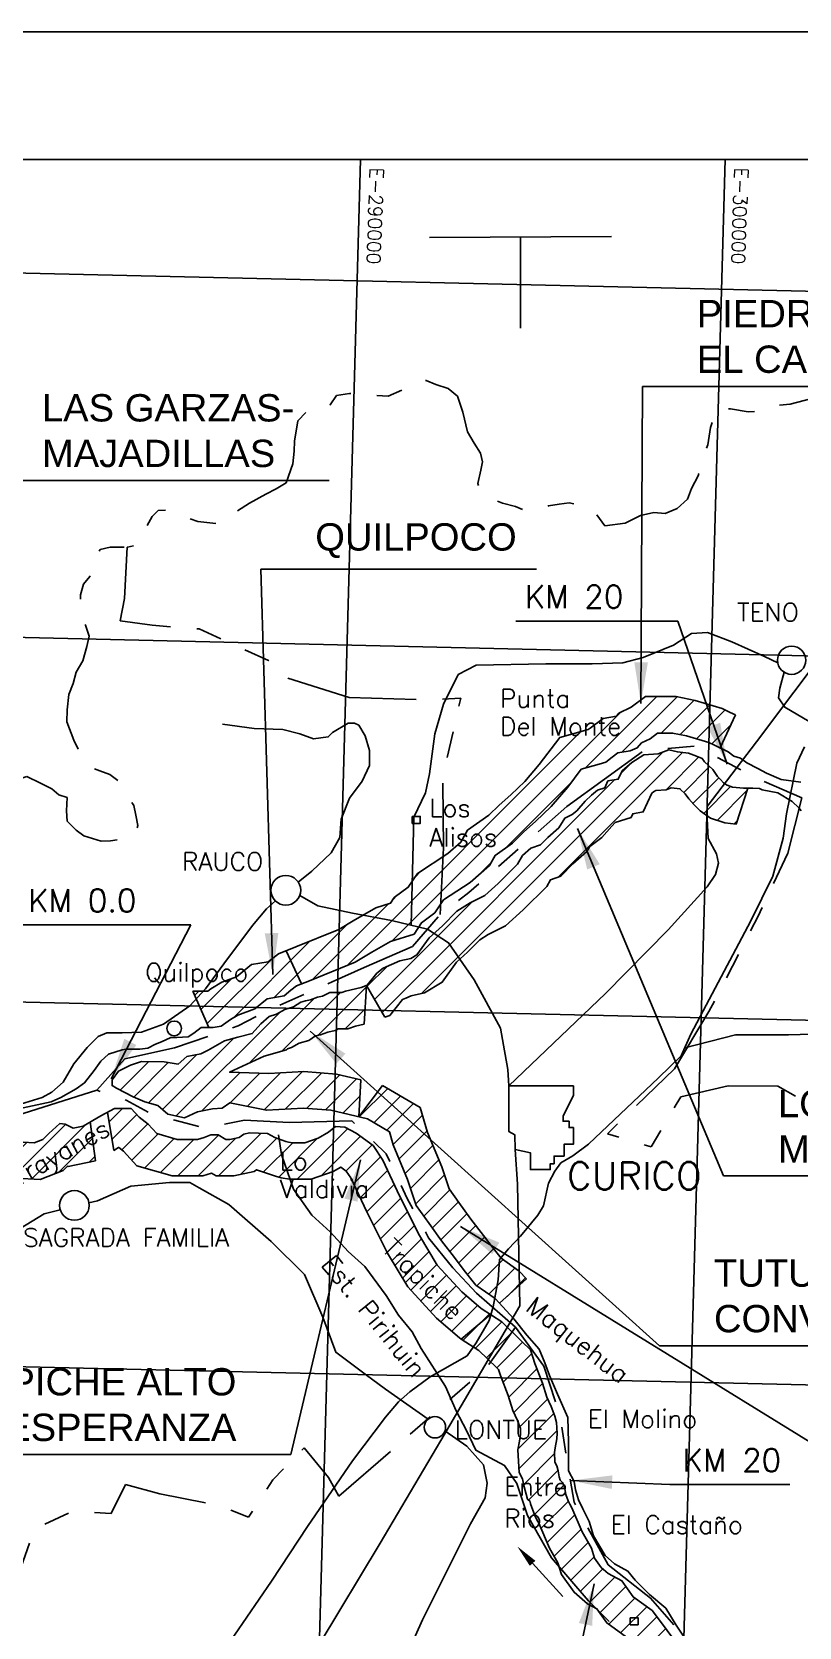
# Model space of a CAD drawing. Extents: x -169 to 91, y -255 to -61.
# Drawn here: x -39.5 to -2.4, y -137.6 to -60.6 of the extents above; entities that cross this region are included whole.
import ezdxf
from ezdxf.enums import TextEntityAlignment as Align

# ---------------------------------------------------------------- set-up
doc = ezdxf.new("R2010")
doc.units = 0
doc.linetypes.add('PHANTOM', pattern=[63.5, 31.75, -6.35, 6.35, -6.35, 6.35, -6.35])
doc.layers.get('0').update_dxf_attribs({"linetype": 'CONTINUOUS'})
for name, color, linetype in [('2', 7, 'CONTINUOUS'), ('8', 8, 'CONTINUOUS'), ('CAMINOS', 10, 'CONTINUOUS'), ('CARTAS-IGM', 10, 'CONTINUOUS'), ('CIUDADES', 3, 'CONTINUOUS'), ('COMUNAS', 32, 'CONTINUOUS'), ('COORDENADAS', 1, 'CONTINUOUS'), ('FFCC', 7, 'CONTINUOUS'), ('RIO', 4, 'CONTINUOUS'), ('RUTA5', 6, 'CONTINUOUS'), ('SECTOR_A', 1, 'CONTINUOUS'), ('SECTOR_B', 40, 'CONTINUOUS'), ('SECTOR_C', 90, 'CONTINUOUS')]:
    doc.layers.add(name, color=color, linetype=linetype)
doc.styles.add('1', font='ARIAL.TTF')
doc.styles.add('ROMANS', font='romans.shx')
doc.linetypes.add('TRACKS', pattern='A,3.81,[130,ltypeshp.shx,S=6.35,R=0,X=0,Y=0],3.81', length=7.62)
doc.dimstyles.get("Standard").update_dxf_attribs({"dimscale": 0, "dimtxt": 3, "dimasz": 2, "dimexe": 1.25, "dimexo": 0.625, "dimtad": 1, "dimdec": 4, "dimtxsty": '1', "dimcen": 2.5, "dimclrd": 2, "dimclre": 2, "dimazin": 3, "dimtfac": 1, "dimtdec": 4, "dimtmove": 0, "dimatfit": 3, "dimtolj": 1, "dimtzin": 0})
pattern_1 = [(45, (-94.3431, -104.667), (-0.493915, 0.493915), [])]

# ---------------------------------------------------------------- blocks, each defined once
blk = doc.blocks.new('CARTA')
at = {"layer": '8'}
blk.add_line((-69.071, 521.704), (-69.071, 776.704), dxfattribs=at)

msp = doc.modelspace()

# ---------------------------------------------------------------- hatches: boundary and pattern name
at = {"layer": 'SECTOR_A'}
h = msp.add_hatch(dxfattribs=at)
h.set_pattern_fill('ANSI31', color=256, scale=0.22, style=0)
h.set_pattern_definition(pattern_1)
h.paths.add_polyline_path([(-29.583, -106.231), (-30.29, -106.496), (-30.823, -106.815), (-30.969, -106.916), (-31.687, -106.916), (-30.915, -108.676), (-30.701, -108.676), (-30.319, -108.607), (-29.869, -108.295), (-29.522, -108.087), (-28.691, -107.776), (-28.101, -107.291), (-27.27, -107.152), (-26.958, -106.875), (-26.681, -106.668), (-26.439, -106.574), (-27.176, -104.972), (-27.543, -105.114), (-28.056, -105.499), (-28.856, -105.632)])
h.paths.add_polyline_path([(-26.707, -104.789), (-27.176, -104.972), (-26.439, -106.574), (-26.057, -106.425), (-23.839, -105.525), (-23.042, -105.04), (-22.141, -104.52), (-20.997, -104.174), (-20.65, -103.62), (-19.992, -103.135), (-19.576, -102.512), (-18.294, -101.681), (-17.358, -100.85), (-17.081, -100.365), (-16.249, -99.776), (-15.695, -99.222), (-15.14, -98.737), (-14.378, -98.01), (-13.58, -97.075), (-12.922, -96.209), (-12.056, -95.967), (-11.744, -95.863), (-11.432, -95.62), (-11.155, -95.412), (-10.565, -95.309), (-10.219, -95.17), (-10.011, -94.928), (-9.593, -94.73), (-9.234, -94.46), (-8.516, -94.46), (-7.843, -94.595), (-6.765, -94.909), (-6.496, -95.043), (-6.222, -95.171), (-5.478, -93.576), (-5.731, -93.458), (-6.121, -93.264), (-7.423, -92.884), (-8.342, -92.7), (-9.82, -92.7), (-10.507, -93.215), (-11.103, -93.498), (-11.223, -93.637), (-11.874, -93.752), (-12.5, -94.221), (-12.584, -94.287), (-13.965, -94.673), (-14.952, -95.97), (-15.658, -96.799), (-16.327, -97.437), (-16.897, -97.936), (-17.388, -98.426), (-18.415, -99.153), (-18.743, -99.725), (-19.363, -100.276), (-20.838, -101.233), (-21.284, -101.901), (-21.964, -102.402), (-22.139, -102.681), (-22.844, -102.895), (-23.939, -103.525), (-24.632, -103.947)])
h = msp.add_hatch(dxfattribs=at)
h.set_pattern_fill('ANSI31', color=256, scale=0.22, style=0)
h.set_pattern_definition(pattern_1)
h.paths.add_polyline_path([(-20.862, -105.17), (-21.154, -105.345), (-21.681, -105.462), (-22.091, -105.638), (-22.5, -105.813), (-22.793, -106.047), (-23.292, -106.671), (-22.407, -108.186), (-22.177, -108.094), (-21.562, -107.326), (-21.398, -107.256), (-21.139, -107.145), (-20.494, -107.002), (-19.643, -106.491), (-18.954, -105.528), (-18.418, -105.041), (-17.823, -104.446), (-17.419, -104.189), (-16.581, -103.771), (-15.727, -102.994), (-14.594, -101.863), (-14.415, -101.549), (-13.918, -101.363), (-13.334, -100.779), (-12.657, -100.178), (-12.508, -99.939), (-11.934, -99.509), (-11.442, -98.947), (-11.28, -98.785), (-10.521, -98.532), (-10.436, -98.352), (-9.927, -98.264), (-9.503, -97.341), (-9.329, -97.228), (-8.829, -97.192), (-8.588, -97.103), (-8.15, -97.16), (-7.903, -97.386), (-7.731, -97.636), (-7.486, -97.913), (-7.186, -98.212), (-6.679, -98.567), (-5.99, -98.796), (-5.437, -98.85), (-4.883, -97.115), (-5.091, -97.115), (-5.623, -97.064), (-5.957, -96.952), (-6.205, -96.704), (-6.342, -96.55), (-6.565, -96.225), (-6.976, -95.848), (-7.079, -95.694), (-7.353, -95.574), (-7.747, -95.437), (-8.278, -95.369), (-8.69, -95.266), (-9.204, -95.454), (-9.906, -95.506), (-10.489, -95.882), (-10.951, -96.276), (-11.14, -96.687), (-11.637, -96.773), (-11.791, -97.1), (-12.143, -97.217), (-12.435, -97.451), (-12.728, -97.744), (-13.137, -98.211), (-13.371, -98.387), (-13.723, -98.562), (-14.015, -99.03), (-14.542, -99.498), (-14.893, -99.849), (-15.361, -100.024), (-15.771, -100.375), (-16.005, -100.784), (-16.941, -101.72), (-17.585, -102.305), (-18.287, -102.655), (-18.931, -103.065), (-19.633, -103.767), (-20.277, -104.351)])
h = msp.add_hatch(dxfattribs=at)
h.set_pattern_fill('ANSI31', color=256, scale=0.22, style=0)
h.set_pattern_definition(pattern_1)
h.paths.add_polyline_path([(-25.075, -106.983), (-25.426, -107.158), (-25.66, -107.217), (-26.011, -107.334), (-26.245, -107.392), (-26.479, -107.45), (-26.831, -107.684), (-27.24, -107.801), (-27.65, -108.035), (-28.001, -108.152), (-28.411, -108.503), (-28.82, -108.971), (-29.522, -109.146), (-30.166, -109.322), (-30.942, -109.77), (-31.306, -109.952), (-31.981, -110.082), (-32.396, -110.445), (-33.071, -110.341), (-34.162, -110.315), (-34.707, -110.497), (-35.278, -110.782), (-35.589, -111.197), (-35.589, -111.483), (-35.382, -111.612), (-34.577, -112.027), (-34.006, -112.261), (-33.383, -112.442), (-32.889, -112.858), (-32.085, -113.039), (-31.462, -112.754), (-30.735, -112.598), (-30.267, -112.572), (-29.904, -112.313), (-28.138, -112.676), (-26.347, -112.572), (-25.023, -112.676), (-23.667, -112.995), (-23.565, -111.211), (-24.751, -110.932), (-26.329, -110.808), (-28.01, -110.906), (-29.914, -110.839), (-28.235, -110.064), (-27.17, -109.758), (-27.118, -109.713), (-26.928, -109.65), (-26.552, -109.435), (-26.083, -109.301), (-25.757, -109.084), (-25.519, -109.025), (-25.168, -108.908), (-24.812, -108.819), (-24.66, -108.743), (-24.204, -108.743), (-23.837, -108.62), (-23.411, -108.522), (-23.304, -106.649), (-23.554, -106.749), (-24.314, -106.924), (-24.49, -106.983)])
h = msp.add_hatch(dxfattribs=at)
h.set_pattern_fill('ANSI31', color=256, scale=0.22, style=0)
h.set_pattern_definition(pattern_1)
h.paths.add_polyline_path([(-12.597, -136.342), (-12.217, -136.721), (-12.165, -136.75), (-11.692, -137.429), (-10.743, -138.113), (-10.408, -138.549), (-9.999, -139.115), (-9.46, -139.908), (-8.617, -140.385), (-8.461, -140.449), (-8.442, -140.67), (-8.383, -140.997), (-8.256, -141.504), (-7.978, -141.9), (-7.702, -142.507), (-7.456, -142.852), (-6.968, -143.602), (-6.528, -144.202), (-5.358, -145.371), (-4.488, -146.517), (-4.287, -146.788), (-4.19, -147.034), (-2.721, -145.961), (-2.735, -145.926), (-3.081, -145.46), (-4.029, -144.211), (-5.189, -143.053), (-5.52, -142.601), (-6.002, -141.86), (-6.171, -141.623), (-6.34, -141.251), (-6.442, -141.048), (-6.509, -140.93), (-6.64, -140.743), (-6.712, -140.346), (-6.712, -140.033), (-6.729, -139.712), (-6.763, -139.627), (-6.865, -139.492), (-7.085, -139.306), (-7.153, -139.221), (-7.559, -138.917), (-7.846, -138.798), (-8.236, -138.579), (-8.557, -138.105), (-8.997, -137.496), (-9.505, -136.837), (-10.419, -136.177), (-10.961, -135.399), (-11.621, -135.044), (-11.959, -134.756), (-12.281, -134.299), (-12.433, -133.826), (-12.873, -133.031), (-13.386, -131.872), (-13.476, -131.693), (-13.55, -131.543), (-13.67, -131.229), (-13.73, -130.855), (-13.835, -130.646), (-13.94, -130.541), (-13.984, -130.377), (-14.044, -130.093), (-14.104, -129.838), (-14.194, -129.674), (-14.224, -129.195), (-14.179, -128.971), (-14.104, -128.537), (-14.089, -128.268), (-14.119, -127.76), (-14.194, -127.446), (-14.254, -127.311), (-14.374, -126.982), (-14.583, -126.533), (-14.793, -125.86), (-15.167, -124.903), (-15.376, -124.245), (-15.798, -123.834), (-16.765, -122.89), (-17.316, -122.535), (-18.723, -123.723), (-17.867, -124.274), (-17.027, -125.094), (-16.92, -125.199), (-16.827, -125.491), (-16.455, -126.443), (-16.228, -127.17), (-16.001, -127.657), (-15.887, -127.97), (-15.867, -128.014), (-15.85, -128.305), (-15.909, -128.649), (-15.995, -129.076), (-15.926, -130.174), (-15.763, -130.473), (-15.696, -130.79), (-15.514, -131.456), (-15.398, -131.572), (-15.379, -131.687), (-15.164, -132.252), (-15.05, -132.48), (-14.979, -132.622), (-14.451, -133.815), (-14.056, -134.528), (-13.998, -134.708)])
at = {"layer": 'SECTOR_B'}
h = msp.add_hatch(dxfattribs=at)
h.set_pattern_fill('ANSI31', color=256, scale=0.22, style=0)
h.set_pattern_definition(pattern_1)
h.paths.add_polyline_path([(-39.348, -114.24), (-39.889, -114.208), (-40.525, -113.986), (-41.098, -113.763), (-41.829, -113.763), (-42.879, -113.827), (-43.484, -113.954), (-44.247, -114.431), (-45.361, -115.099), (-45.774, -115.989), (-46.093, -116.974), (-46.124, -118.119), (-46.347, -118.723), (-46.729, -119.422), (-47.238, -120.281), (-47.747, -120.789), (-48.606, -121.107), (-49.338, -121.298), (-50.229, -121.425), (-50.854, -121.652), (-51.319, -122.118), (-51.715, -122.467), (-51.948, -122.839), (-51.995, -123.398), (-52.088, -123.724), (-52.484, -123.98), (-53.136, -123.793), (-53.695, -123.584), (-53.975, -123.584), (-54.278, -124.073), (-54.72, -124.725), (-55.143, -125.417), (-53.928, -126.804), (-53.197, -125.607), (-52.199, -125.891), (-50.578, -124.843), (-50.255, -123.716), (-50.238, -123.511), (-50.114, -123.401), (-49.864, -123.151), (-48.99, -123.026), (-48.077, -122.788), (-46.775, -122.306), (-45.837, -121.369), (-45.199, -120.293), (-44.74, -119.453), (-44.373, -118.457), (-44.34, -117.275), (-44.133, -116.632), (-43.992, -116.33), (-43.329, -115.932), (-42.77, -115.583), (-41.776, -115.523), (-41.428, -115.523), (-41.134, -115.637), (-40.237, -115.951), (-39.071, -116.019), (-37.954, -115.59), (-37.738, -115.374), (-37.717, -115.385), (-36.386, -115.119), (-36.644, -113.238), (-36.993, -113.445), (-37.471, -113.541), (-37.852, -113.35), (-38.107, -113.318), (-38.648, -113.795), (-38.934, -114.081)])
h = msp.add_hatch(dxfattribs=at)
h.set_pattern_fill('ANSI31', color=256, scale=0.22, style=0)
h.set_pattern_definition(pattern_1)
h.paths.add_polyline_path([(-22.518, -115.078), (-22.98, -114.376), (-23.792, -113.783), (-24.341, -113.498), (-24.802, -113.454), (-25.132, -113.739), (-25.635, -114.018), (-26.271, -114.24), (-26.876, -114.24), (-27.137, -114.197), (-27.52, -114.062), (-27.405, -114.805), (-26.989, -116), (-25.973, -116), (-24.914, -115.63), (-24.534, -115.42), (-24.275, -115.609), (-24.059, -115.939), (-23.288, -117.583), (-22.281, -119.572), (-21.301, -121.205), (-19.924, -122.708), (-18.808, -123.668), (-18.723, -123.723), (-17.316, -122.535), (-17.753, -122.254), (-18.697, -121.442), (-19.883, -120.147), (-20.74, -118.721), (-21.706, -116.812)])
h.paths.add_polyline_path([(-27.405, -114.805), (-27.52, -114.062), (-27.735, -113.986), (-28.085, -113.795), (-28.944, -113.763), (-29.23, -113.827), (-29.453, -113.986), (-29.898, -114.081), (-30.089, -114.081), (-30.471, -113.859), (-30.821, -113.859), (-31.139, -113.986), (-31.457, -114.081), (-32.444, -114.081), (-33.43, -113.795), (-33.844, -113.35), (-34.289, -113), (-34.671, -112.587), (-35.466, -112.587), (-35.807, -112.766), (-35.51, -114.613), (-35.268, -114.469), (-35.039, -114.649), (-34.388, -115.35), (-32.694, -115.841), (-31.199, -115.841), (-30.78, -115.716), (-30.565, -115.841), (-29.712, -115.841), (-28.728, -115.63), (-28.607, -115.544), (-27.701, -115.864), (-27.425, -115.933), (-27.022, -116), (-26.989, -116)])
at = {"layer": 'SECTOR_C'}
h = msp.add_hatch(dxfattribs=at)
h.set_pattern_fill('ANSI31', color=256, scale=0.22, style=0)
h.set_pattern_definition(pattern_1)
h.paths.add_polyline_path([(-19.661, -115.406), (-20.349, -113.75), (-20.7, -112.548), (-22.533, -111.476), (-23.667, -112.995), (-23.258, -113.091), (-22.193, -113.714), (-22.012, -114.336), (-21.311, -116.023), (-20.895, -117.268), (-20.272, -118.15), (-19.675, -118.98), (-19.05, -119.785), (-18.575, -120.417), (-18.01, -121.117), (-17.083, -121.772), (-16.873, -121.998), (-15.575, -120.809), (-15.919, -120.44), (-16.794, -119.821), (-17.186, -119.336), (-17.651, -118.717), (-18.265, -117.926), (-18.839, -117.128), (-19.308, -116.465)])

# ---------------------------------------------------------------- linework, layer by layer
at = {"layer": '2'}
msp.add_line((-15.276, -134.552), (-13.818, -136.16), dxfattribs=at)
msp.add_solid([(-15.412, -134.675), (-15.141, -134.429), (-16.015, -133.737)], dxfattribs=at)
at = {"layer": '8', "color": 8}
for q in [(82.056, -66.758), (85.507, -66.758)]:
    msp.add_line((-167.476, -66.758), q, dxfattribs=at)
at = {"layer": 'CAMINOS'}
for points in [[(-21.136, -103.738), (-21.015, -98.517), (-20.453, -97.344), (-20.249, -96.427), (-19.994, -94.489), (-19.586, -93.061), (-18.871, -91.633), (-18.004, -91.174), (-14.636, -91.123), (-12.391, -91.123), (-10.911, -91.072), (-9.941, -90.817), (-8.461, -90.206), (-7.594, -89.645), (-6.829, -89.594), (-5.655, -90.053), (-4.073, -90.766), (-3.434, -91.062)], [(-3.121, -91.523), (-3.338, -92.297), (-3.389, -92.756), (-3.083, -93.215), (2.734, -96.632), (3.449, -96.071), (3.908, -95.918), (5.847, -96.53), (8.654, -97.447), (9.98, -98.008), (10.185, -98.62), (10.287, -99.436), (10.644, -100.048), (11.052, -100.609), (11.511, -101.17), (11.817, -101.578), (12.175, -101.68), (12.532, -101.425), (12.838, -100.558), (13.297, -99.334), (13.706, -98.722), (14.102, -97.911)], [(-26.593, -101.663), (-25.937, -101.132), (-25.014, -100.245), (-24.588, -99.5), (-24.517, -98.614), (-24.127, -97.599), (-23.515, -96.783), (-23.158, -96.019), (-23.158, -95.305), (-23.362, -94.591), (-23.668, -94.081), (-23.872, -93.979), (-24.178, -93.979), (-24.944, -94.438), (-25.148, -94.642), (-25.862, -94.744), (-26.526, -94.489), (-27.342, -94.285), (-28.72, -94.234), (-30.251, -94.03)], [(-26.526, -102.31), (-25.658, -102.8), (-23.974, -103.157), (-22.086, -103.514), (-20.351, -103.922), (-19.331, -104.585), (-18.106, -106.37), (-16.83, -108.715), (-16.677, -109.531), (-16.473, -110.704), (-16.416, -111.496)], [(-40.222, -112.444), (-38.959, -112.056), (-38.506, -111.797), (-37.955, -111.312), (-37.438, -110.426), (-36.799, -109.646), (-36.267, -109.113), (-35.841, -108.936), (-35.095, -108.936), (-34.172, -108.901), (-33.107, -108.51), (-31.829, -107.624), (-31.084, -106.808), (-30.196, -105.602), (-28.812, -103.757), (-28.137, -102.941), (-27.701, -102.563)], [(-7.929, -109.663), (-5.472, -109.032), (-2.909, -109.032), (-0.675, -108.966), (1.23, -108.901), (1.984, -108.901)], [(-20.319, -127.587), (-22.376, -126.139), (-23.357, -125.426), (-24.784, -124.357), (-25.408, -122.663), (-26.3, -120.613), (-27.906, -119.009), (-29.957, -117.227), (-31.384, -116.424), (-31.83, -116.157), (-32.811, -116.157), (-34.684, -116.335), (-36.289, -117.048), (-36.707, -117.149)], [(-38.095, -117.484), (-38.876, -117.672), (-40.035, -118.385), (-41.998, -119.187), (-43.692, -120.613), (-46.011, -122.841), (-48.419, -124.802), (-51.63, -127.209), (-53.771, -127.832), (-54.382, -128.144), (-55.573, -128.21), (-57.493, -128.21), (-58.949, -127.747), (-59.611, -127.681), (-60.405, -128.077), (-61.663, -128.011), (-62.987, -128.011), (-67.421, -128.871), (-69.804, -131.054), (-71.79, -132.84), (-73.71, -135.089), (-74.283, -135.764)], [(-21.199, -138.644), (-20.592, -137.28), (-19.433, -134.962), (-18.273, -132.645), (-17.56, -131.397), (-17.47, -130.684), (-17.649, -129.793), (-18.452, -128.902), (-19.508, -128.158)]]:
    msp.add_lwpolyline(points, dxfattribs=at)
at = {"layer": 'CARTAS-IGM', "color": 2}
for p, q in [((-11.459, -70.485), (-20.259, -70.525)), ((-15.859, -74.905), (-15.859, -70.505))]:
    msp.add_line(p, q, dxfattribs=at)
at = {"layer": 'CIUDADES'}
for points in [[(-21.087, -98.486), (-20.702, -98.486), (-20.702, -98.82), (-21.087, -98.82)], [(-16.117, -114.574), (-16.139, -113.857), (-16.416, -113.7), (-16.416, -111.496), (-13.305, -111.496), (-13.305, -111.966), (-13.804, -112.944), (-13.804, -113.202), (-13.509, -113.202), (-13.509, -113.507), (-13.305, -113.507), (-13.305, -114.318), (-13.758, -114.318), (-13.758, -114.89), (-14.238, -114.89), (-14.238, -115.259), (-14.422, -115.259), (-14.422, -115.536), (-15.382, -115.536), (-15.382, -114.724)], [(-10.562, -137.186), (-10.177, -137.186), (-10.177, -137.519), (-10.562, -137.519)]]:
    msp.add_lwpolyline(points, close=True, dxfattribs=at)
for centre, radius in [((-2.762, -90.943), 0.682), ((-27.197, -102.052), 0.718), ((-32.59, -108.719), 0.355), ((-37.412, -117.268), 0.716), ((-19.992, -127.984), 0.515)]:
    msp.add_circle(centre, radius, dxfattribs=at)
at = {"layer": 'COMUNAS', "color": 36, "linetype": 'PHANTOM', "ltscale": 0.2, "flags": 128}
for points in [[(-19.745, -103.225), (-19.573, -99.995), (-19.621, -96.587), (-18.75, -92.777), (-20.282, -92.845), (-24.137, -92.748), (-27.311, -91.735), (-28.039, -90.951), (-31.39, -89.424), (-31.938, -89.397), (-33.659, -89.246), (-35.204, -89.031), (-34.992, -87.967), (-34.861, -85.486), (-34.861, -85.486), (-34.845, -85.487), (-34.278, -85.348), (-34.08, -84.918), (-33.95, -84.528), (-33.66, -84.001), (-33.359, -83.708), (-32.841, -83.689), (-32.123, -84.02), (-31.443, -84.241), (-30.515, -84.35), (-30.046, -84.22), (-29.584, -83.768), (-28.959, -83.358), (-28.168, -82.921), (-27.661, -82.67), (-27.173, -82.375), (-26.851, -81.454), (-26.797, -80.841), (-26.784, -80.356), (-26.622, -79.373), (-26.218, -78.963), (-25.582, -78.983), (-25.058, -78.613), (-24.748, -78.154), (-24.117, -78.062), (-23.654, -78.029), (-23.177, -78.151), (-22.246, -78.184), (-21.595, -77.897), (-21.025, -77.505), (-20.417, -77.436), (-19.955, -77.623), (-19.349, -77.817), (-18.907, -78.191), (-18.64, -78.963), (-18.415, -79.91), (-18.102, -80.465), (-17.787, -80.943), (-17.698, -81.354), (-17.774, -81.757), (-17.916, -82.411), (-17.796, -82.847), (-17.197, -83.151), (-16.736, -83.36), (-16.097, -83.523), (-15.602, -83.723), (-14.925, -83.601), (-14.502, -83.49), (-13.993, -83.403), (-13.506, -83.338), (-12.704, -83.531), (-12.205, -83.874), (-11.785, -84.457), (-10.801, -84.328), (-10.056, -83.945), (-9.412, -83.799), (-8.865, -83.848), (-8.293, -83.621), (-7.798, -83.16), (-7.596, -82.652), (-7.278, -82.04), (-7.049, -81.193), (-6.806, -80.533), (-6.674, -79.703), (-6.432, -78.834), (-5.717, -78.802), (-4.857, -78.953), (-3.952, -78.886), (-3.357, -78.617), (-2.828, -78.577), (-1.781, -78.296), (-1.004, -78.135), (-0.58, -78.014), (-0.311, -77.266), (0.015, -76.908), (0.574, -76.714), (1.305, -76.793), (1.733, -76.604), (2.393, -76.57), (3.1, -77.121), (3.638, -77.984), (3.906, -78.326), (4.24, -78.662), (4.655, -79.134), (4.837, -79.364), (5.037, -79.614), (5.553, -80.233), (6.164, -80.758), (6.881, -81.212), (7.366, -81.607), (7.851, -82.296), (8.208, -83.069), (8.645, -83.531), (8.912, -83.896), (9.536, -83.936), (10.301, -83.797), (10.73, -83.785), (11.471, -83.27), (11.863, -82.914), (12.325, -82.452), (12.629, -82.093), (13.023, -81.704), (13.295, -81.332), (13.602, -80.917), (13.999, -80.429), (14.292, -80.103), (14.606, -79.755), (14.966, -79.144), (15.129, -78.766), (15.37, -78.128), (15.653, -77.757), (16.031, -77.774), (16.054, -78.077), (16.245, -78.492), (16.861, -78.639), (17.027, -78.922), (17.326, -79.115), (17.686, -78.97), (17.843, -79.253), (17.77, -79.648), (18.388, -80.136), (18.786, -80.448), (19.115, -80.435), (19.295, -80.893), (19.565, -81.591), (19.645, -81.942), (19.878, -82.125), (20.111, -82.451), (20.424, -83.14), (20.505, -83.466), (20.683, -83.772), (21.024, -83.878), (21.472, -83.677), (21.8, -83.586), (22.055, -83.78), (22.33, -83.941), (22.605, -84.07), (22.969, -84.253), (23.333, -84.534), (23.569, -85.036), (23.868, -85.373), (24.175, -85.414), (24.518, -85.619), (24.782, -85.791), (25.026, -85.997), (25.435, -86.344), (25.732, -86.494), (26.029, -86.503), (26.25, -86.741), (26.385, -87.036), (26.499, -87.506), (26.905, -88.74), (27.203, -88.89), (27.414, -89.118), (27.65, -89.708), (27.906, -90.132), (28.204, -90.304), (28.458, -90.533), (28.43, -90.993), (28.356, -91.41), (28.513, -91.714), (28.888, -91.876), (29.272, -92.025), (29.548, -92.219), (29.942, -92.497), (30.232, -92.487), (30.551, -92.55), (30.868, -92.567), (31.557, -91.764), (32.253, -91.49), (32.681, -91.279), (33.186, -91.072), (33.539, -90.825), (34.432, -90.536), (34.856, -90.403), (35.686, -90.289), (36.589, -90.014), (37.123, -89.697), (37.627, -89.722), (38.485, -89.685), (39.044, -89.481), (39.756, -89.107), (40.555, -88.496), (41.075, -88.223), (41.493, -88.211), (41.921, -88.198), (42.669, -88.41), (43.794, -88.73), (44.22, -88.771), (44.654, -88.881), (45.277, -88.931), (45.555, -89.298), (45.714, -89.404), (46.096, -89.677), (46.481, -89.882), (47.145, -89.991), (47.517, -90.229), (48.136, -90.368), (48.771, -90.827), (49.392, -91.332), (49.742, -91.59), (50.132, -91.906), (50.577, -92.225), (50.998, -92.344), (51.505, -92.523), (51.844, -91.934), (51.969, -91.423), (52.086, -90.856), (52.225, -90.29), (52.425, -89.913), (52.59, -89.601), (53.288, -89.262), (53.929, -89.182), (54.392, -88.939), (54.925, -88.832), (55.617, -89.042), (56.02, -89.524), (56.425, -89.764), (56.765, -90), (57.5, -90.222), (58.157, -90.265), (58.918, -90.191), (59.596, -90.456), (60.231, -90.926), (60.577, -91.229), (61.033, -91.571), (61.21, -92.173), (61.373, -92.61), (61.621, -92.942), (61.888, -93.297), (62.261, -93.732), (62.691, -94.116), (63.047, -94.442), (63.396, -94.982)], [(-59.471, -92.909), (-59.232, -93.06), (-58.479, -93.37), (-57.925, -93.495), (-57.282, -93.802), (-56.979, -94.114), (-56.76, -94.564), (-56.551, -94.971), (-55.9, -95.333), (-55.325, -95.69), (-54.709, -95.863), (-53.91, -96.156), (-53.5, -96.274), (-53.039, -96.493), (-52.556, -96.715), (-51.996, -96.93), (-51.408, -97.673), (-51.413, -98.201), (-51.234, -98.771), (-50.526, -98.651), (-49.779, -97.597), (-49.242, -97.413), (-48.709, -97.065), (-48.303, -96.644), (-47.855, -96.291), (-47.291, -95.569), (-46.946, -95.058), (-46.653, -94.697), (-46.04, -94.099), (-45.409, -93.998), (-44.752, -94.249), (-44.18, -94.661), (-43.689, -94.928), (-43.153, -95.382), (-42.805, -96.082), (-42.444, -96.561), (-41.834, -96.656), (-41.244, -96.927), (-40.744, -97.028), (-40.145, -96.694), (-39.709, -96.549), (-39.045, -96.878), (-38.5, -97.148), (-38.164, -97.449), (-37.763, -97.568), (-37.797, -98.216), (-37.757, -98.712), (-37.328, -99.142), (-36.948, -99.423), (-36.114, -99.672), (-35.664, -99.662), (-35.077, -99.579), (-34.532, -99.439), (-34.341, -98.921), (-34.435, -98.42), (-34.544, -97.964), (-34.865, -97.365), (-35.189, -96.843), (-35.697, -96.467), (-36.181, -96.278), (-36.624, -96.125), (-37.156, -95.383), (-37.434, -94.809), (-37.773, -93.912), (-37.753, -93.33), (-37.682, -92.595), (-37.468, -92.065), (-37.319, -91.511), (-37.006, -90.964), (-36.805, -90.27), (-36.703, -89.779), (-36.873, -89.254), (-37.103, -88.802), (-37.116, -87.777), (-36.968, -87.266), (-36.664, -86.896), (-36.461, -86.157), (-36.168, -85.599), (-35.68, -85.48), (-34.861, -85.486)], [(-16.109, -123.146), (-17.991, -121.515), (-19.126, -120.277), (-20.297, -118.833), (-21.329, -116.941), (-22.348, -114.771), (-24, -113.189), (-27.029, -113.258), (-29.197, -113.155), (-31.09, -113.533), (-33.637, -112.88), (-34.91, -112.192), (-36.321, -111.71), (-36.321, -111.71), (-34.976, -110.197), (-32.58, -109.665), (-29.491, -108.6), (-28.053, -107.855), (-24.964, -106.472), (-23.42, -105.78), (-21.076, -104.769), (-19.745, -103.225), (-18.36, -102.161), (-18.36, -102.161), (-13.621, -98.01), (-9.893, -95.296), (-7.39, -95.083), (-4.248, -96.733), (-2.277, -97.584), (-2.951, -100.254), (-4.379, -103.298), (-6.759, -107.912), (-8.425, -110.671), (-11.662, -113.81), (-9.548, -114.439), (-8.12, -112.027), (-5.833, -111.502), (-3.425, -111.503), (-0.378, -113.285), (-0.256, -113.491), (1.122, -114.815), (2.532, -116.043), (3.841, -116.513), (4.547, -117.459), (4.651, -118.216), (4.755, -118.972), (5.675, -120.638), (5.323, -121.694), (5.749, -122.941), (6.001, -124.734), (6.354, -126.375), (8.017, -129.384), (12.264, -130.52), (13.08, -129.877), (14.574, -130.534), (15.559, -129.012), (17.546, -129.577), (20.185, -130.715), (22.293, -131.793), (24.039, -132.433), (28.406, -133.547), (29.962, -135.21), (35.092, -137.204), (37.361, -139.145), (42.193, -141.121), (46.02, -143.169), (47.289, -144.527), (47.549, -145.5), (48.207, -145.791), (48.957, -146.265), (50.561, -148.641), (52.013, -149.768), (54.521, -151.128), (57.86, -151), (65.1, -154.224), (66.332, -154.902), (66.297, -156.099), (65.609, -157.944), (64.306, -159.611), (65.277, -163.47), (65.682, -165.164), (68.578, -164.066), (69.81, -163.344), (71.305, -164.074), (75.939, -165.581), (77.557, -164.185), (78.117, -164.17), (79.056, -165.246), (79.297, -166.063)], [(-36.321, -111.71), (-41.243, -113.258), (-44.753, -114.393), (-46.991, -117.763), (-47.73, -119.295), (-52.88, -122.551), (-53.993, -123.422), (-59.328, -126.448), (-62.689, -126.089), (-65.969, -126.851), (-69.445, -127.56), (-69.619, -127.678)], [(-54.128, -160.595), (-54.945, -159.836), (-55.904, -159.046), (-53.408, -155.682), (-51.104, -153.295), (-47.374, -151.171), (-46.995, -150.563), (-47.533, -148.956), (-46.564, -147.973), (-45.015, -145.659), (-45.009, -145.035), (-44.065, -143.667), (-41.904, -141.249), (-41.244, -138.404), (-39.355, -132.91), (-37.501, -132.039), (-35.628, -132.143), (-34.946, -130.745), (-33.28, -131.202), (-30.407, -131.758), (-29.002, -132.326), (-27.831, -130.519), (-26.309, -128.972), (-25.137, -130.407), (-24.628, -131.313), (-17.489, -125.092), (-16.109, -123.146), (-14.736, -125.029), (-13.962, -127.409), (-13.274, -131.605), (-11.622, -134.632), (-9.576, -136.235), (-7.243, -138.922), (-5.831, -141.536), (-2.046, -146.578), (-0.187, -147.795), (1.706, -149.102), (2.394, -151.578), (8.108, -154.336), (9.475, -158.565), (10.724, -159.924), (11.536, -162.031), (12.798, -163.85), (13.974, -165.9), (16.437, -167.195), (18.745, -168.498), (21.03, -169.444), (22.291, -170.824), (24.62, -172.14), (26.867, -173.973), (30.244, -176.014), (32.581, -176.5), (35.369, -177.319), (36.566, -179.378), (38.203, -180.111), (39.884, -179.404), (41.698, -177.308), (44.323, -175.531), (44.942, -176.051), (48.2, -176.845), (53.863, -177.102), (59.407, -177.362), (63.035, -177.647), (65.586, -177.724), (67.932, -177.9), (69.674, -177.951), (71.52, -178.922), (74.76, -180.23), (76.757, -180.836), (77.58, -182.365), (80.131, -183.953), (81.303, -185.119)]]:
    msp.add_lwpolyline(points, dxfattribs=at)
at = {"layer": 'COORDENADAS', "color": 7}
for p, q in [((-23.585, -66.758), (-26.873, -185.119)), ((-5.978, -66.758), (-9.267, -185.119)), ((81.825, -75.062), (-164.511, -69.351)), ((81.337, -92.655), (-165, -86.944)), ((80.848, -110.248), (-165.489, -104.538)), ((80.359, -127.842), (-165.978, -122.131))]:
    msp.add_line(p, q, dxfattribs=at)
at = {"layer": 'FFCC', "linetype": 'TRACKS', "ltscale": 0.1, "flags": 128}
for points in [[(-16.416, -111.496), (-11.758, -107.041), (-8.726, -103.962), (-6.838, -101.877), (-6.44, -101.281), (-6.291, -100.734), (-6.39, -100.287), (-6.788, -99.543), (-6.838, -98.599), (-6.838, -98.003), (-4.452, -94.874), (-2.663, -92.491), (1.102, -87.497), (0.916, -86.07), (2.842, -80.731), (3.712, -78.683), (4.457, -77.503), (7.874, -73.841), (8.806, -72.413), (12.471, -66.764), (12.474, -66.758)], [(-66.815, -185.119), (-66.585, -184.561), (-66.084, -183.906), (-65.467, -183.251), (-64.735, -182.481), (-63.309, -181.133), (-61.458, -179.284), (-58.157, -176.002), (-57.16, -174.488), (-55.347, -171.597), (-53.83, -169.179), (-49.507, -165.44), (-46.309, -162.72), (-43.545, -160.352), (-42.518, -159.287), (-39.319, -154.906), (-38.016, -152.973), (-37.897, -152.104), (-37.739, -150.526), (-37.065, -148.508), (-36.142, -146.836), (-35.046, -145.798), (-32.969, -143.839), (-29.22, -141.072), (-26.336, -139.054), (-25.586, -138.478), (-22.644, -133.578), (-19.702, -128.621), (-15.886, -122.125), (-16.002, -116.246), (-16.117, -114.574)]]:
    msp.add_lwpolyline(points, dxfattribs=at)
at = {"layer": 'RIO'}
for points in [[(-2.322, -96.837), (-3.265, -96.703), (-3.983, -96.389), (-4.387, -96.165), (-4.925, -95.896), (-5.239, -95.671), (-5.554, -95.582), (-5.823, -95.357), (-6.496, -95.043), (-6.765, -94.909), (-7.843, -94.595), (-8.516, -94.46), (-9.234, -94.46), (-9.593, -94.73), (-10.011, -94.928), (-10.219, -95.17), (-10.565, -95.309), (-11.155, -95.412), (-11.432, -95.62), (-11.744, -95.863), (-12.056, -95.967), (-12.922, -96.209), (-13.58, -97.075), (-14.378, -98.01), (-15.14, -98.737), (-15.695, -99.222), (-16.249, -99.776), (-17.081, -100.365), (-17.358, -100.85), (-18.294, -101.681), (-19.576, -102.512), (-19.992, -103.135), (-20.65, -103.62), (-20.997, -104.174), (-22.141, -104.52), (-23.042, -105.04), (-23.839, -105.525), (-26.057, -106.425), (-26.681, -106.668), (-26.958, -106.875), (-27.27, -107.152), (-28.101, -107.291), (-28.691, -107.776), (-29.522, -108.087), (-29.869, -108.295), (-30.319, -108.607), (-30.701, -108.676), (-31.29, -108.676), (-31.636, -108.953), (-31.914, -109.126), (-32.468, -109.161), (-32.745, -109.161), (-33.196, -109.369), (-33.494, -109.482), (-33.862, -109.676), (-34.252, -109.72), (-34.923, -109.72), (-35.097, -109.763), (-35.768, -109.958), (-36.136, -110.304), (-36.461, -110.758), (-36.915, -111.342), (-37.327, -111.645), (-38.063, -112.056), (-38.539, -112.273), (-39.882, -112.554)], [(-7.917, -138.164), (-8.336, -137.538), (-8.84, -136.72), (-9.624, -136.059), (-10.32, -135.363), (-10.668, -134.928), (-11.313, -134.581), (-11.765, -134.18), (-12.34, -133.224), (-12.549, -132.528), (-12.845, -131.919), (-13.054, -131.484), (-13.21, -130.997), (-13.262, -130.597), (-13.541, -130.092), (-13.535, -128.706), (-13.58, -127.509), (-14.077, -126.38), (-14.462, -125.476), (-14.688, -124.867), (-14.959, -124.212), (-15.547, -123.534), (-16.179, -122.744), (-17.083, -121.772), (-18.01, -121.117), (-18.575, -120.417), (-19.05, -119.785), (-19.675, -118.98), (-20.272, -118.15), (-20.895, -117.268), (-21.311, -116.023), (-22.012, -114.336), (-22.193, -113.714), (-23.258, -113.091), (-25.023, -112.676), (-26.347, -112.572), (-28.138, -112.676), (-29.904, -112.313), (-30.267, -112.572), (-30.735, -112.598), (-31.462, -112.754), (-32.085, -113.039), (-32.889, -112.858), (-33.383, -112.442), (-34.006, -112.261), (-34.577, -112.027), (-35.382, -111.612), (-35.589, -111.483), (-35.589, -111.197), (-35.278, -110.782), (-34.707, -110.497), (-34.162, -110.315), (-33.071, -110.341), (-32.396, -110.445), (-31.981, -110.082), (-31.306, -109.952), (-30.942, -109.77), (-30.166, -109.322), (-29.522, -109.146), (-28.82, -108.971), (-28.411, -108.503), (-28.001, -108.152), (-27.65, -108.035), (-27.24, -107.801), (-26.831, -107.684), (-26.479, -107.45), (-26.245, -107.392), (-26.011, -107.334), (-25.66, -107.217), (-25.426, -107.158), (-25.075, -106.983), (-24.49, -106.983), (-24.314, -106.924), (-23.554, -106.749), (-23.261, -106.632), (-22.793, -106.047), (-22.5, -105.813), (-22.091, -105.638), (-21.681, -105.462), (-21.154, -105.345), (-20.862, -105.17), (-20.277, -104.351), (-19.633, -103.767), (-18.931, -103.065), (-18.287, -102.655), (-17.585, -102.305), (-16.941, -101.72), (-16.005, -100.784), (-15.771, -100.375), (-15.361, -100.024), (-14.893, -99.849), (-14.542, -99.498), (-14.015, -99.03), (-13.723, -98.562), (-13.371, -98.387), (-13.137, -98.211), (-12.728, -97.744), (-12.435, -97.451), (-12.143, -97.217), (-11.791, -97.1), (-11.637, -96.773), (-11.14, -96.687), (-10.951, -96.276), (-10.489, -95.882), (-9.906, -95.506), (-9.204, -95.454), (-8.69, -95.266), (-8.278, -95.369), (-7.747, -95.437), (-7.353, -95.574), (-7.079, -95.694), (-6.976, -95.848), (-6.565, -96.225), (-6.342, -96.55), (-6.205, -96.704), (-6.051, -96.858), (-5.88, -96.978), (-5.623, -97.064), (-5.091, -97.115), (-5.006, -97.115), (-4.629, -97.115), (-4.32, -97.132), (-4.183, -97.201), (-3.429, -97.338), (-2.744, -97.766), (-2.419, -98.074), (-2.299, -98.211)], [(-39.889, -114.208), (-39.348, -114.24), (-38.934, -114.081), (-38.648, -113.795), (-38.107, -113.318), (-37.852, -113.35), (-37.471, -113.541), (-36.993, -113.445), (-36.134, -112.937), (-35.466, -112.587), (-34.671, -112.587), (-34.289, -113), (-33.844, -113.35), (-33.43, -113.795), (-32.444, -114.081), (-31.457, -114.081), (-31.139, -113.986), (-30.821, -113.859), (-30.471, -113.859), (-30.089, -114.081), (-29.898, -114.081), (-29.453, -113.986), (-29.23, -113.827), (-28.944, -113.763), (-28.085, -113.795), (-27.735, -113.986), (-27.194, -114.177), (-27.067, -114.208), (-26.876, -114.24), (-26.367, -114.24), (-26.271, -114.24), (-25.635, -114.018), (-25.132, -113.739), (-24.802, -113.454), (-24.341, -113.498), (-23.792, -113.783), (-22.98, -114.376), (-22.518, -115.078), (-21.706, -116.812), (-20.74, -118.721), (-19.883, -120.147), (-18.697, -121.442), (-17.753, -122.254), (-16.765, -122.89), (-15.798, -123.834), (-15.376, -124.245), (-15.167, -124.903), (-14.793, -125.86), (-14.583, -126.533), (-14.374, -126.982), (-14.254, -127.311), (-14.194, -127.446), (-14.119, -127.76), (-14.089, -128.268), (-14.104, -128.537), (-14.179, -128.971), (-14.224, -129.195), (-14.194, -129.674), (-14.104, -129.838), (-14.044, -130.093), (-13.984, -130.377), (-13.94, -130.541), (-13.835, -130.646), (-13.73, -130.855), (-13.67, -131.229), (-13.55, -131.543), (-13.476, -131.693), (-13.386, -131.872), (-12.873, -133.031), (-12.433, -133.826), (-12.281, -134.299), (-11.959, -134.756), (-11.621, -135.044), (-10.961, -135.399), (-10.419, -136.177), (-9.505, -136.837), (-8.997, -137.496), (-8.557, -138.105)], [(-27.552, -113.853), (-27.405, -114.805), (-26.819, -116.49), (-25.939, -117.735), (-25.059, -118.541), (-24.18, -119.493), (-23.373, -120.226), (-22.347, -121.618), (-21.761, -122.57), (-21.101, -123.376), (-20.661, -124.182), (-19.488, -126.013), (-18.975, -127.185), (-18.462, -128.137), (-18.022, -129.09), (-16.629, -129.822), (-16.042, -130.701), (-15.529, -132.24), (-14.356, -134.291), (-12.597, -136.342), (-11.571, -137.368)]]:
    msp.add_lwpolyline(points, dxfattribs=at)
at = {"layer": 'RUTA5', "color": 6}
msp.add_lwpolyline([(-2.145, -95.131), (-2.507, -95.916), (-3.018, -98.356), (-3.175, -99.534), (-3.663, -101.371), (-4.74, -103.523), (-6.895, -107.594), (-7.639, -108.992), (-8.092, -110.038), (-9.197, -111.114), (-12.573, -114.318), (-13.339, -114.877), (-13.904, -115.209), (-14.202, -115.618), (-14.508, -116.197), (-14.752, -117.291), (-15.019, -117.746), (-15.853, -118.758), (-16.433, -119.368), (-16.875, -119.883), (-16.942, -120.859), (-17.181, -122.169), (-17.379, -122.821), (-17.998, -123.91), (-18.437, -124.541), (-20.228, -125.555), (-21.204, -126.279), (-21.751, -126.761), (-22.385, -127.489), (-23.981, -129.6), (-26.153, -132.776), (-27.896, -135.416), (-30.269, -138.894)], dxfattribs=at)
at = {"layer": 'SECTOR_A'}
for p, q in [((-5.478, -93.576), (-6.222, -95.171)), ((-4.883, -97.115), (-5.437, -98.85)), ((-27.176, -104.972), (-26.439, -106.574)), ((-31.687, -106.916), (-30.915, -108.676)), ((-23.304, -106.649), (-23.411, -108.522)), ((-23.304, -106.649), (-22.407, -108.186)), ((-23.565, -111.211), (-23.667, -112.995)), ((-17.316, -122.535), (-18.723, -123.723))]:
    msp.add_line(p, q, dxfattribs=at)
for points in [[(-5.478, -93.576), (-5.731, -93.458), (-6.121, -93.264), (-7.423, -92.884), (-8.342, -92.7), (-9.82, -92.7), (-10.507, -93.215), (-11.103, -93.498), (-11.223, -93.637), (-11.874, -93.752), (-12.5, -94.221), (-12.584, -94.287), (-13.965, -94.673), (-14.952, -95.97), (-15.658, -96.799), (-16.327, -97.437), (-16.897, -97.936), (-17.388, -98.426), (-18.415, -99.153), (-18.743, -99.725), (-19.363, -100.276), (-20.838, -101.233), (-21.284, -101.901), (-21.964, -102.402), (-22.139, -102.681), (-22.844, -102.895), (-23.939, -103.525), (-24.632, -103.947), (-26.707, -104.789), (-27.543, -105.114), (-28.056, -105.499), (-28.856, -105.632), (-29.583, -106.231), (-30.29, -106.496), (-30.823, -106.815), (-30.969, -106.916), (-31.687, -106.916)], [(-22.407, -108.186), (-22.177, -108.094), (-21.562, -107.326), (-21.398, -107.256), (-21.139, -107.145), (-20.494, -107.002), (-19.643, -106.491), (-18.954, -105.528), (-18.418, -105.041), (-17.823, -104.446), (-17.419, -104.189), (-16.581, -103.771), (-15.727, -102.994), (-14.594, -101.863), (-14.415, -101.549), (-13.918, -101.363), (-13.334, -100.779), (-12.657, -100.178), (-12.508, -99.939), (-11.934, -99.509), (-11.442, -98.947), (-11.28, -98.785), (-10.521, -98.532), (-10.436, -98.352), (-9.927, -98.264), (-9.514, -97.364), (-9.436, -97.297), (-9.329, -97.228), (-8.829, -97.192), (-8.588, -97.103), (-8.153, -97.159), (-8.149, -97.161), (-7.903, -97.386), (-7.731, -97.636), (-7.486, -97.913), (-7.186, -98.212), (-6.679, -98.567), (-5.99, -98.796), (-5.437, -98.85)], [(-23.565, -111.211), (-24.751, -110.932), (-26.329, -110.808), (-28.01, -110.906), (-29.914, -110.839), (-28.235, -110.064), (-27.17, -109.758), (-27.118, -109.713), (-26.928, -109.65), (-26.552, -109.435), (-26.083, -109.301), (-25.757, -109.084), (-25.519, -109.025), (-25.168, -108.908), (-24.812, -108.819), (-24.66, -108.743), (-24.204, -108.743), (-23.837, -108.62), (-23.411, -108.522)], [(-18.723, -123.723), (-17.867, -124.274), (-17.027, -125.094), (-16.92, -125.199), (-16.827, -125.491), (-16.455, -126.443), (-16.228, -127.17), (-16.001, -127.657), (-15.887, -127.97), (-15.868, -128.012), (-15.867, -128.017), (-15.852, -128.271), (-15.856, -128.338), (-15.909, -128.649), (-15.995, -129.076), (-15.926, -130.174), (-15.763, -130.473), (-15.762, -130.476), (-15.696, -130.79), (-15.514, -131.456), (-15.398, -131.572), (-15.379, -131.687), (-15.164, -132.252), (-15.05, -132.48), (-14.979, -132.622), (-14.451, -133.815), (-14.056, -134.528), (-13.874, -135.094), (-13.27, -135.953), (-12.619, -136.505), (-12.165, -136.75), (-11.692, -137.429), (-10.743, -138.113)]]:
    msp.add_lwpolyline(points, dxfattribs=at)
at = {"layer": 'SECTOR_B'}
for p, q in [((-36.644, -113.238), (-36.386, -115.119)), ((-35.807, -112.766), (-35.51, -114.613))]:
    msp.add_line(p, q, dxfattribs=at)
for points in [[(-35.51, -114.613), (-35.277, -114.475), (-35.268, -114.47), (-35.039, -114.649), (-34.388, -115.35), (-32.694, -115.841), (-31.199, -115.841), (-30.78, -115.716), (-30.565, -115.841), (-29.712, -115.841), (-28.728, -115.63), (-28.607, -115.544), (-27.701, -115.864), (-27.425, -115.933), (-27.022, -116), (-25.973, -116), (-24.914, -115.63), (-24.534, -115.42), (-24.275, -115.609), (-24.059, -115.939), (-23.288, -117.583), (-22.281, -119.572), (-21.301, -121.205), (-19.924, -122.708), (-18.808, -123.668), (-18.723, -123.723)], [(-40.237, -115.951), (-39.071, -116.019), (-37.954, -115.59), (-37.738, -115.374), (-37.717, -115.385), (-36.386, -115.119)]]:
    msp.add_lwpolyline(points, dxfattribs=at)
at = {"layer": 'SECTOR_C'}
for p, q in [((-23.667, -112.995), (-22.533, -111.476)), ((-16.873, -121.998), (-15.575, -120.809))]:
    msp.add_line(p, q, dxfattribs=at)
msp.add_lwpolyline([(-15.575, -120.809), (-15.919, -120.44), (-16.794, -119.821), (-17.186, -119.336), (-17.651, -118.717), (-18.265, -117.926), (-18.839, -117.128), (-19.308, -116.465), (-19.661, -115.406), (-20.349, -113.75), (-20.7, -112.548), (-22.533, -111.476)], dxfattribs=at)

# ---------------------------------------------------------------- block references
at = {"rotation": 270}
msp.add_blockref('CARTA', (-690.248, -129.668), dxfattribs=at)

# ---------------------------------------------------------------- texts
at = {"layer": '2', "style": 'ROMANS'}
for s, height, p in [('TENO', 0.88, (-5.391, -89.062)), ('Punta', 0.88, (-16.848, -93.226)), ('Del Monte', 0.88, (-16.848, -94.569)), ('Los', 0.88, (-20.266, -98.51)), ('Alisos', 0.88, (-20.266, -99.935)), ('RAUCO', 0.88, (-32.211, -101.1)), ('Quilpoco', 0.88, (-33.989, -106.448)), ('Lo', 0.88, (-27.494, -115.567)), ('CURICO', 1.32, (-13.61, -116.506)), ('Valdivia', 0.88, (-27.494, -116.91)), ('SAGRADA FAMILIA', 0.88, (-39.888, -119.259)), ('El Molino', 0.88, (-12.607, -128.016)), ('LONTUE', 0.88, (-19.034, -128.543)), ('Entre', 0.88, (-16.643, -131.281)), ('Rios', 0.88, (-16.643, -132.818)), ('El Castaño', 0.88, (-11.495, -133.126))]:
    msp.add_text(s, height=height, dxfattribs=at).set_placement(p)
msp.add_text('Los Arrayanes', height=0.88, rotation=29.41862, dxfattribs=at).set_placement((-39.24, -115.869), align=Align.CENTER)
for s, rotation, p in [('Trapiche', 314.73586, (-22.611, -119.405)), ('Est. Pirihuin', 309.08846, (-25.529, -120.127)), ('Maquehua', 322.02155, (-15.68, -122.3))]:
    msp.add_text(s, height=0.88, rotation=rotation, dxfattribs=at).set_placement(p)
at = {"layer": '2', "char_height": 1.32, "style": '1'}
for s, insert, attachment_point in [('\\A1;PIEDRA BLANCA-\\PEL CARDAL', (-7.344, -75.312), 4), ('\\A1;LAS GARZAS-\\PMAJADILLAS', (-38.979, -79.861), 4), ('\\A1;QUILPOCO', (-25.776, -85.167), 4), ('\\A1;LOS GUINDOS-\\PMAITENAL', (-3.421, -113.448), 4), ('\\A1;TUTUQUEN CENTRO-\\PCONVENTO VIEJO', (-6.514, -121.645), 4), ('\\A1;TRAPICHE ALTO\\PLA ESPERANZA', (-29.584, -126.896), 6)]:
    msp.add_mtext(s, dxfattribs=dict(at, insert=insert, attachment_point=attachment_point))
at = {"layer": '2', "color": 2, "char_height": 1.1, "style": 'ROMANS'}
for s, insert, attachment_point in [('\\A1;KM 20', (-10.892, -87.872), 6), ('\\A1;KM 0.0', (-34.408, -102.546), 6), ('\\A1;KM 20', (-8.028, -129.572), 4)]:
    msp.add_mtext(s, dxfattribs=dict(at, insert=insert, attachment_point=attachment_point))
at = {"layer": 'COORDENADAS', "color": 7, "style": 'ROMANS'}
for s, p in [('E-290000', (-23.132, -67.147)), ('E-300000', (-5.525, -67.147))]:
    msp.add_text(s, height=0.66, rotation=268.07521, dxfattribs=at).set_placement(p)

# ---------------------------------------------------------------- leaders
at = {"layer": '2', "color": 2, "annotation_type": 0, "has_hookline": 1}
for points, hookline_direction, text_width in [([(-10.044, -93.036), (-9.969, -77.716), (-7.969, -77.716)], 0, 17.571), ([(-44.197, -112.202), (-41.604, -82.265), (-39.604, -82.265)], 0, 13.878), ([(-27.829, -106.123), (-28.401, -86.538), (-26.401, -86.538)], 0, 10.69), ([(-5.87, -95.96), (-8.267, -89.047), (-10.267, -89.047)], 1, 5.186), ([(-13.11, -99.075), (-6.046, -115.844), (-4.046, -115.844)], 0, 15.105), ([(-35.626, -111.149), (-31.783, -103.721), (-33.783, -103.721)], 1, 5.71), ([(-26.023, -108.847), (-9.139, -124.049), (-7.139, -124.049)], 0, 21.426), ([(-23.586, -115.069), (-26.959, -129.3), (-28.959, -129.3)], 1, 16.572), ([(-18.758, -118.292), (8.074, -134.841), (10.074, -134.841)], 0, 12.291), ([(-13.435, -130.555), (-8.653, -130.747)], 0, 5.186), ([(-12.306, -135.549), (-16.68, -156.338), (-18.68, -156.338)], 1, 12.748)]:
    msp.add_leader(points, dimstyle='STANDARD', override={"dimscale": 1}, dxfattribs=dict(at, hookline_direction=hookline_direction, text_width=text_width))

doc.saveas('drawing.dxf')
